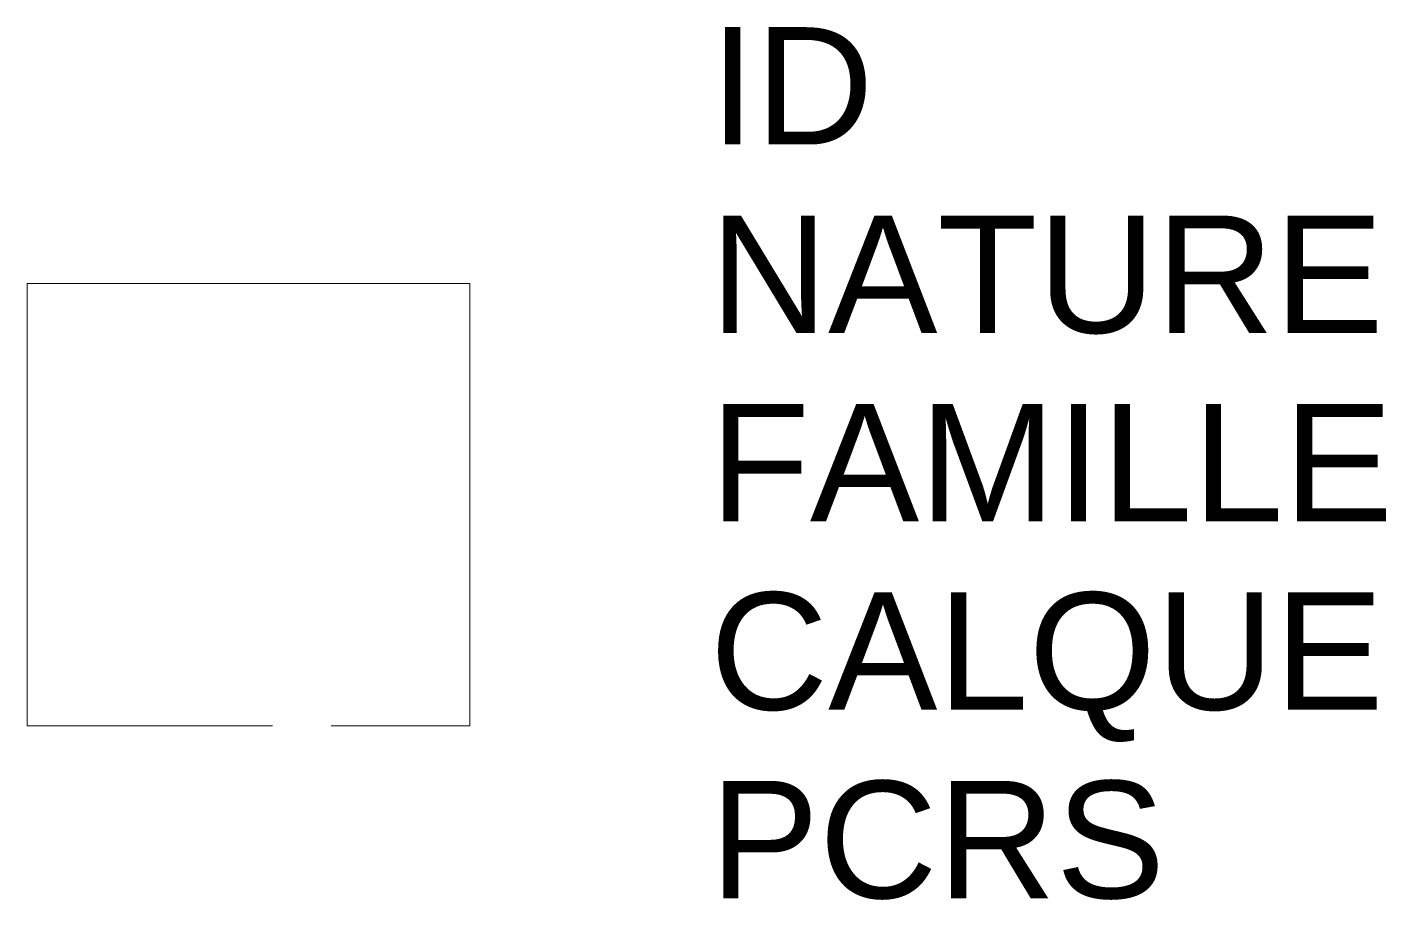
# Model space of a CAD drawing. Header units: metres. Extents: x 3079.67 to 3081.99, y 1731.5 to 1732.99.
import ezdxf

# ---------------------------------------------------------------- set-up
doc = ezdxf.new("R2010")
doc.units = ezdxf.units.M
doc.linetypes.add('Socle_Continu', pattern=[2.5, 2.5, 0])
doc.layers.add('BATIM_SCS', color=7, linetype='Socle_Continu', lineweight=13, true_color=0xdf7fff)
doc.styles.get("Standard").update_dxf_attribs({"font": 'arial.ttf'})

msp = doc.modelspace()

# ---------------------------------------------------------------- linework, layer by layer
at = {"layer": 'BATIM_SCS', "linetype": 'Socle_Continu', "flags": 128}
msp.add_lwpolyline([(3079.672, 1731.7946), (3079.672, 1732.5491), (3080.4265, 1732.5491), (3080.4265, 1731.7946)], close=True, dxfattribs=at)

# ---------------------------------------------------------------- texts
at = {"layer": 'BATIM_SCS', "linetype": 'Socle_Continu', "flags": 9}
for tag, p, s in [('ID', (3080.8355, 1732.786), 'RP_1126'), ('NATURE', (3080.8355, 1732.4647), 'Pilier carré bâti'), ('FAMILLE', (3080.8355, 1732.1434), 'Bâti'), ('CALQUE', (3080.8355, 1731.8221), 'BATIM_SCS'), ('PCRS', (3080.8355, 1731.5008), 'PilierRegulier')]:
    msp.add_attdef(tag, p, s, height=0.2, dxfattribs=at)

doc.saveas('drawing.dxf')
